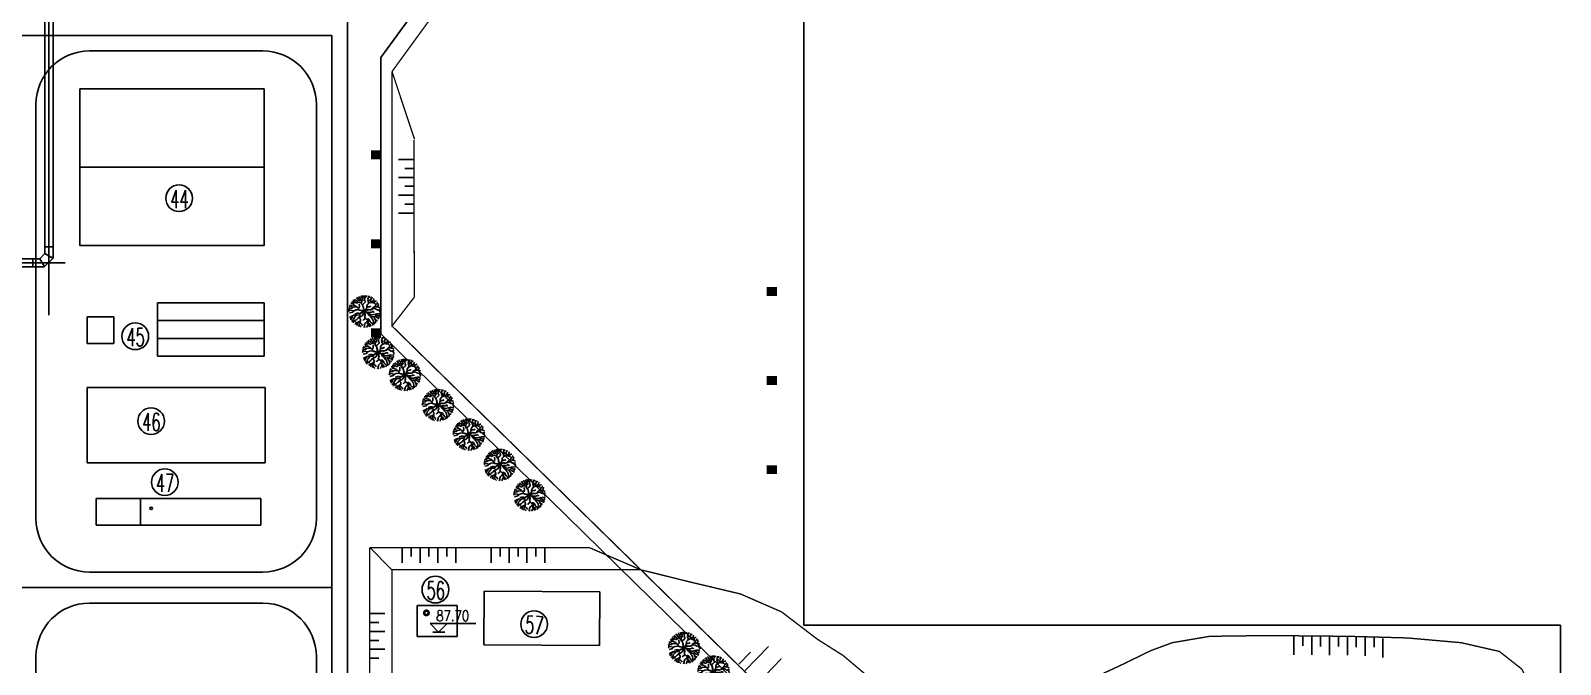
# Model space of a CAD drawing. Extents: x 532522 to 2902776, y -101917278 to 111238625.
# Drawn here: x 2902098.2 to 2902441.9, y 2549248.1 to 2549390.4 of the extents above; entities that cross this region are included whole.
import ezdxf
from ezdxf.enums import TextEntityAlignment as Align

# ---------------------------------------------------------------- set-up
doc = ezdxf.new("R2010")
doc.units = 0
doc.header["$LTSCALE"] = 1000
doc.header["$MEASUREMENT"] = 0
doc.linetypes.add('DASHDOT', pattern=[1, 0.5, -0.25, 0, -0.25])
for name, color, linetype in [('1', 7, 'CONTINUOUS'), ('34', 7, 'CONTINUOUS'), ('NEW字', 2, 'CONTINUOUS'), ('NEW编号', 2, 'CONTINUOUS'), ('征地红线', 20, 'CONTINUOUS'), ('水工循环水管沟', 6, 'CONTINUOUS'), ('边坡', 3, 'CONTINUOUS'), ('道路', 5, 'CONTINUOUS')]:
    doc.layers.add(name, color=color, linetype=linetype)
doc.styles.add('_COMPLEX', font='COMPLEX.shx', dxfattribs={"width": 0.6})
doc.styles.add('DIM_FONT', font='SIMPLEX.shx', dxfattribs={"width": 0.8})

# ---------------------------------------------------------------- blocks, each defined once
blk = doc.blocks.new('VEGTRE')
at = {"layer": '34', "color": 95, "linetype": 'Continuous'}
for p, q in [((-8.528, 0.012), (-9.251, 0.386)), ((3.566, -7.88), (3.93, -8.367)), ((0.118, -8.826), (0.14, -9.251))]:
    blk.add_line(p, q, dxfattribs=at)
for points in [[(0.749, 8.303), (0.417, 8.867), (0.067, 9.236)], [(0.754, 9.176), (0.786, 8.248), (0.421, 5.99), (0.879, 5.048), (1.021, 3.397), (1.745, 3.549), (2.297, 4.056), (2.627, 4.528), (2.402, 6.574), (1.892, 7.12), (1.776, 8.509), (1.535, 8.749), (1.489, 9.113)], [(1.776, 8.509), (2.094, 8.662), (2.303, 8.938)], [(3.186, 7.925), (2.785, 8.597), (2.653, 8.841)], [(-5.072, -1.937), (-5.316, -1.81), (-5.788, -1.573), (-6.291, -1.097), (-6.762, -0.477), (-7.144, -0.179), (-7.677, -0.092), (-8.21, -0.003), (-9.26, 0.048)], [(-2.826, 2.118), (-3.087, 2.39), (-3.441, 2.687), (-3.737, 2.687), (-4.003, 2.656), (-4.241, 2.538), (-4.446, 2.391), (-5.01, 2.243), (-5.306, 2.273), (-5.778, 2.451), (-6.162, 2.631), (-6.487, 2.807), (-6.99, 3.043), (-7.521, 3.161), (-7.788, 2.985), (-8.085, 2.779), (-8.47, 2.513), (-9.051, 1.949)], [(-7.644, 3.079), (-7.906, 3.251), (-8.291, 3.34), (-8.579, 3.473)], [(-6.774, 2.944), (-6.814, 2.364), (-7.2, 1.771), (-7.88, 1.359), (-8.262, 1.156)], [(-6.48, 4.13), (-6.809, 4.197), (-7.373, 4.169), (-7.785, 4.256), (-8.041, 4.579)], [(-5.516, 2.354), (-5.718, 2.925), (-6.014, 3.369), (-6.482, 4.138), (-6.364, 4.405), (-6.573, 4.79), (-7.162, 5.174), (-7.426, 5.518)], [(-4.4, 6.349), (-5.149, 6.149), (-5.738, 6.297), (-6.573, 6.509)], [(-2.28, 1.166), (-2.28, 1.166), (-2.588, 1.561), (-2.851, 2.005), (-2.762, 2.39), (-2.79, 2.715), (-3.321, 3.217), (-3.913, 3.602), (-4.236, 3.99), (-4.562, 4.344), (-4.855, 4.817), (-5.062, 5.113), (-5.651, 5.497), (-6.065, 5.795)], [(-2.046, 4.279), (-2.4, 4.964), (-3.287, 5.585), (-3.964, 6.236), (-4.882, 6.473), (-5.323, 6.918), (-5.978, 7.056)], [(-5.323, 6.918), (-5.362, 7.246), (-5.46, 7.463)], [(-3.964, -0.615), (-4.554, 0.443), (-5.236, 0.966)], [(-2.195, 6.115), (-2.574, 6.648), (-3.106, 7.036), (-3.4, 7.185), (-3.962, 7.479), (-4.61, 7.805), (-4.773, 7.915)], [(-3.752, 7.369), (-3.99, 8.041), (-3.988, 8.338)], [(-2.021, 2.95), (-2.046, 4.279), (-2.195, 6.115), (-2.229, 6.518), (-2.46, 6.863), (-3.385, 8.6)], [(-2.528, -0.28), (-2.003, -0.333), (-1.532, -0.287), (-1.009, -0.157), (-0.532, 0.043), (-0.487, 0.128), (-0.547, 0.195), (-1.308, 0.535), (-1.732, 0.759), (-2.28, 1.166)], [(-1.836, 0.836), (-1.532, 0.733), (-1.116, 0.535), (-0.728, 0.366), (-0.39, 0.222), (-0.308, 0.227), (-0.28, 0.318), (-0.409, 0.672), (-0.636, 1.292), (-0.851, 1.797), (-0.99, 2.038), (-1.383, 2.386), (-2.021, 2.95)], [(-1.496, 2.487), (-1.121, 2.253), (-0.85, 2.084), (-0.631, 1.636), (-0.436, 1.202), (-0.25, 0.662), (-0.137, 0.338), (-0.082, 0.263), (0.005, 0.289), (0.087, 0.499), (0.217, 0.862), (0.39, 1.333), (0.535, 1.913), (0.667, 2.463), (0.776, 2.867), (0.944, 3.145)], [(-1.333, 2.385), (-1.014, 3.395), (-1.014, 4.191), (-1.128, 4.636), (-1.306, 5.585)], [(0.397, 6.077), (-0.091, 6.602), (-0.424, 6.73), (-0.829, 8.612)], [(1.021, 3.397), (0.781, 2.621), (0.631, 1.971), (0.446, 1.246), (0.217, 0.503), (0.181, 0.39), (0.227, 0.262), (0.33, 0.248), (0.841, 0.426), (1.405, 0.538), (2.063, 0.638), (2.492, 0.733), (2.858, 0.774)], [(3.063, 0.843), (2.672, 0.708), (2.15, 0.579), (1.579, 0.487), (1.012, 0.402), (0.627, 0.217), (0.272, 0.046), (0.227, -0.01), (0.325, -0.138), (0.631, -0.385), (1.205, -0.844), (1.463, -1.024), (1.971, -1.188)], [(1.682, 3.535), (2.169, 3.304), (2.692, 2.851), (4.438, 2.986)], [(2.4, 6.569), (2.605, 7.267), (2.93, 7.679), (3.581, 8.303), (3.658, 8.472)], [(2.626, 4.535), (3.13, 4.899), (3.487, 5.697), (3.694, 6.082), (4.2, 6.525)], [(3.063, 0.843), (3.328, 0.935), (3.95, 1.438), (4.453, 1.703), (5.191, 1.733), (5.991, 1.467), (6.227, 1.436), (6.494, 1.703), (6.82, 2.174), (7.145, 2.617), (7.503, 2.795), (8.005, 3.031), (8.622, 3.282)], [(3.581, 1.14), (4.067, 0.995), (4.569, 0.431), (4.892, -0.014), (5.277, -0.369), (5.689, -0.487), (6.222, -0.251), (6.549, -0.162), (7.318, -0.075), (7.703, -0.106), (8.205, -0.578), (8.704, -1.142), (9.144, -1.244)], [(3.694, 6.082), (3.694, 6.585), (3.817, 7.533)], [(4.535, 1.708), (5.166, 2.212), (5.405, 2.749), (5.458, 3.195), (5.405, 3.713), (4.846, 4.231), (4.892, 4.745), (5.303, 5.581), (5.602, 7.304)], [(5.303, 5.581), (5.202, 5.697), (4.995, 6.082), (4.79, 6.494), (4.73, 7.087), (4.699, 7.94)], [(5.405, 3.715), (5.79, 4.156), (6.145, 4.662), (6.412, 4.985), (7.164, 5.812)], [(6.128, 1.448), (6.462, 0.903), (6.966, 1.051), (7.379, 1.315), (7.677, 1.108), (8.027, 0.545), (9.212, 0.508)], [(6.391, 4.959), (6.236, 5.518), (6.236, 5.725), (6.395, 6.648)], [(6.436, 1.643), (6.438, 3.318), (6.576, 3.653), (7.149, 4.036), (7.438, 4.497), (7.838, 4.863)], [(7.15, 4.038), (7.415, 3.92), (7.622, 3.862), (8.115, 4.385)], [(7.313, 2.699), (7.617, 2.232), (7.971, 1.997), (8.477, 1.877), (9.005, 2.002)], [(7.607, 1.156), (7.822, 1.138), (8.238, 1.197), (9.109, 1.462)], [(-7.533, -2.133), (-7.918, -1.867), (-8.39, -1.542), (-9.183, -1.21)], [(-3.385, -0.159), (-3.45, -0.154), (-3.774, -0.39), (-4.101, -0.774), (-4.337, -1.041), (-4.516, -1.246), (-4.752, -1.574), (-4.959, -1.839), (-5.168, -2.015), (-5.405, -2.164), (-5.937, -2.133), (-6.203, -2.133), (-6.619, -2.015), (-6.913, -1.957), (-7.178, -1.985), (-7.475, -2.075), (-7.713, -2.311), (-7.978, -2.46), (-8.333, -2.696), (-8.744, -3.056)], [(-6.979, -1.964), (-6.973, -2.342), (-7.031, -2.636), (-7.27, -3.021), (-7.773, -3.287), (-8.159, -3.523), (-8.431, -3.836)], [(-7.467, -4.788), (-7.696, -4.588), (-8.154, -4.393)], [(-4.544, -1.287), (-4.398, -1.839), (-4.429, -2.313), (-4.667, -2.757), (-5.318, -3.111), (-5.88, -3.318), (-6.326, -3.644), (-6.8, -4.147), (-7.126, -4.528), (-7.364, -4.768), (-7.882, -4.867)], [(-5.373, -7.544), (-4.773, -6.301), (-4.157, -5.926), (-3.485, -5.583), (-3.097, -5.157), (-2.957, -4.362), (-2.723, -3.472), (-3.477, -3.759), (-4.239, -4.508), (-5.019, -4.947), (-6.152, -5.144), (-6.579, -5.092), (-7.516, -5.415)], [(-6.154, -5.144), (-6.419, -5.388), (-6.862, -5.537), (-7.209, -5.815)], [(-4.773, -6.301), (-5.475, -6.544), (-6.005, -6.426), (-6.809, -6.28)], [(-3.675, -7.646), (-4, -8.051), (-4.462, -8.113)], [(-3.097, -5.157), (-2.87, -5.896), (-2.783, -6.162), (-3.316, -6.841), (-3.614, -7.403), (-3.703, -7.757), (-3.526, -8.173), (-3.497, -8.573)], [(-2.462, -3.179), (-2.137, -2.583), (-1.759, -2.28), (-1.347, -1.979), (-0.903, -1.67), (-0.496, -1.229), (-0.344, -0.944), (-0.215, -0.239), (-0.255, -0.128), (-0.359, -0.106), (-0.985, -0.282), (-1.626, -0.421), (-1.896, -0.446), (-2.446, -0.297), (-2.923, -0.203), (-3.385, -0.159)], [(-2.456, -8.492), (-2.67, -8.706), (-2.846, -8.81)], [(1.2, -4.123), (0.961, -3.593), (0.913, -3.108), (0.897, -2.942), (0.997, -2.662), (1.092, -2.21), (0.831, -1.764), (0.703, -1.215), (0.494, -0.85), (0.212, -0.451), (0.109, -0.39), (0.005, -0.414), (-0.07, -0.533), (-0.188, -1.003), (-0.224, -1.147), (-0.641, -1.614), (-0.865, -1.855), (-1.516, -2.27), (-2.173, -2.856), (-2.723, -3.472)], [(-1.538, -6.27), (-2.044, -6.574), (-2.251, -7.198), (-2.549, -7.67), (-2.579, -8.113), (-2.521, -8.379), (-2.316, -8.733), (-2.277, -8.973)], [(-1.516, -2.27), (-1.195, -2.785), (-1.891, -3.706), (-1.81, -5.097), (-1.538, -6.27), (-1.277, -7.256), (-1.383, -8.903), (-1.521, -9.106)], [(1.041, -8.544), (0.436, -8.59), (0.079, -8.856), (-0.393, -9.062), (-0.711, -9.226)], [(-0.641, -1.614), (-0.465, -2.169), (-0.497, -3.026), (-0.439, -3.619), (-0.352, -4.121), (-0.147, -4.685), (-0.354, -5.393), (-0.503, -5.629)], [(-0.179, -4.798), (-0.06, -4.862), (0.297, -5.039)], [(2.289, -1.251), (1.369, -1.07), (0.949, -0.757), (0.272, -0.338), (0.525, -0.728), (0.745, -1.07), (0.821, -1.393), (0.979, -1.87), (1.191, -2.229), (0.985, -3.046), (1.251, -4.369)], [(1.251, -4.369), (1.333, -4.685), (1.627, -4.952), (1.744, -5.662), (1.535, -6.342), (1.12, -6.993), (0.913, -7.436), (0.851, -8.029), (1.145, -8.826), (1.335, -9.154)], [(1.263, -4.424), (1.868, -4.687), (2.81, -5.721), (2.749, -6.195), (2.682, -7.19), (2.651, -7.523), (2.497, -8.152), (2.115, -9.003)], [(2.289, -1.251), (3.273, -1.369), (3.718, -1.47), (4.297, -1.908), (4.509, -2.215), (4.892, -2.778), (5.333, -3.788), (6.144, -5.178), (5.853, -5.723), (5.997, -6.562), (6.022, -7.009)], [(2.289, -1.251), (2.622, -1.988), (2.668, -2.896), (3.077, -3.598)], [(2.682, -7.164), (3.128, -7.675), (3.544, -7.882), (4.135, -7.851), (4.62, -8.005)], [(2.749, -6.195), (3.569, -6.393), (4.232, -6.769), (4.728, -7.321), (4.964, -7.379), (5.123, -7.651)], [(5.062, -5.236), (4.879, -5.692), (4.463, -6.137)], [(4.509, -2.215), (5.359, -2.379), (5.863, -2.203), (6.366, -1.908), (7.164, -2.383)], [(5.241, -3.574), (5.089, -4.362), (5, -4.954), (5.115, -5.487), (5.232, -6.168)], [(5.333, -3.788), (5.653, -3.624), (6.273, -3.682), (6.894, -3.744), (7.456, -3.773), (7.75, -4.07), (7.93, -4.732)], [(5.964, -2.144), (6.308, -2.441), (6.776, -3.034)], [(6.144, -5.179), (6.595, -5.251), (7.246, -5.46), (7.42, -5.497)], [(6.708, -2.111), (7.077, -1.968), (7.61, -2.147), (8.109, -2.292), (8.918, -2.378)], [(7.605, -3.921), (7.841, -3.892), (8.226, -4.07), (8.258, -4.132)], [(8.046, -2.275), (8.258, -2.65), (8.658, -3.2)], [(8.268, -0.651), (8.617, -0.311), (9.226, -0.229)]]:
    blk.add_lwpolyline(points, dxfattribs=at)

msp = doc.modelspace()

# ---------------------------------------------------------------- linework, layer by layer
at = {"layer": '1', "color": 1, "linetype": 'Continuous'}
for p, q in [((2902200.87, 2549417.37), (2902176.87, 2549384.33)), ((2902176.87, 2549384.33), (2902176.87, 2549322.32)), ((2902176.87, 2549322.32), (2902271.95, 2549229.24))]:
    msp.add_line(p, q, dxfattribs=at)
at = {"layer": '1', "color": 255, "linetype": 'Continuous'}
for p, q in [((2902109.23, 2549377.33), (2902150.65, 2549377.33)), ((2902109.23, 2549359.73), (2902109.23, 2549377.33)), ((2902150.65, 2549377.33), (2902150.65, 2549359.73)), ((2902109.23, 2549359.73), (2902150.65, 2549359.73)), ((2902109.23, 2549342.13), (2902109.23, 2549359.73)), ((2902150.65, 2549359.73), (2902109.23, 2549359.73)), ((2902150.65, 2549359.73), (2902150.65, 2549342.13)), ((2902150.65, 2549342.13), (2902109.23, 2549342.13)), ((2902126.65, 2549329.28), (2902150.65, 2549329.28)), ((2902126.65, 2549325.28), (2902126.65, 2549329.28)), ((2902150.65, 2549329.28), (2902150.65, 2549325.28)), ((2902126.65, 2549325.28), (2902150.65, 2549325.28)), ((2902126.65, 2549321.28), (2902126.65, 2549325.28)), ((2902150.65, 2549325.28), (2902126.65, 2549325.28)), ((2902150.65, 2549325.28), (2902150.65, 2549321.28)), ((2902126.65, 2549321.28), (2902150.65, 2549321.28)), ((2902126.65, 2549317.28), (2902126.65, 2549321.28)), ((2902150.65, 2549321.28), (2902126.65, 2549321.28)), ((2902150.65, 2549321.28), (2902150.65, 2549317.28)), ((2902150.65, 2549317.28), (2902126.65, 2549317.28)), ((2902110.87, 2549293.33), (2902110.87, 2549310.28)), ((2902110.87, 2549310.28), (2902150.87, 2549310.28)), ((2902150.87, 2549310.28), (2902150.87, 2549293.33)), ((2902150.87, 2549293.33), (2902110.87, 2549293.33)), ((2902122.87, 2549285.33), (2902112.87, 2549285.33)), ((2902112.87, 2549285.33), (2902112.87, 2549279.33)), ((2902122.87, 2549279.33), (2902122.87, 2549285.33)), ((2902122.87, 2549279.33), (2902122.87, 2549285.33)), ((2902122.87, 2549285.33), (2902149.87, 2549285.33)), ((2902149.87, 2549285.33), (2902149.87, 2549279.33)), ((2902112.87, 2549279.33), (2902122.87, 2549279.33)), ((2902149.87, 2549279.33), (2902122.87, 2549279.33))]:
    msp.add_line(p, q, dxfattribs=at)
at = {"layer": '1', "color": 255}
for p, q in [((2902110.87, 2549326.11), (2902116.87, 2549326.11)), ((2902110.87, 2549320.11), (2902110.87, 2549326.11)), ((2902116.87, 2549326.11), (2902116.87, 2549320.11)), ((2902116.87, 2549320.11), (2902110.87, 2549320.11)), ((2902200.09, 2549264.51), (2902200.02, 2549252.51)), ((2902226.09, 2549264.36), (2902200.09, 2549264.51)), ((2902226.02, 2549252.36), (2902226.09, 2549264.36)), ((2902185.03, 2549254.33), (2902185.03, 2549261.33)), ((2902185.03, 2549261.33), (2902194.03, 2549261.33)), ((2902194.03, 2549261.33), (2902194.03, 2549254.33)), ((2902194.03, 2549254.33), (2902185.03, 2549254.33)), ((2902200.02, 2549252.51), (2902226.02, 2549252.36))]:
    msp.add_line(p, q, dxfattribs=at)
at = {"layer": '1', "color": 1, "linetype": 'Continuous', "const_width": 2}
for points in [[(2902174.62, 2549362.53), (2902176.87, 2549362.53)], [(2902174.62, 2549342.53), (2902176.87, 2549342.53)], [(2902265.85, 2549331.81), (2902263.6, 2549331.81)], [(2902174.62, 2549322.53), (2902176.87, 2549322.53)], [(2902265.85, 2549311.81), (2902263.6, 2549311.81)], [(2902265.85, 2549291.81), (2902263.6, 2549291.81)]]:
    msp.add_lwpolyline(points, dxfattribs=at)
at = {"layer": '1', "color": 255, "linetype": 'Continuous', "const_width": 1}
msp.add_lwpolyline([(2902186.81, 2549259.65, -1), (2902187.39, 2549259.65, -1)], format="xyb", close=True, dxfattribs=at)
at = {"layer": '1', "color": 255, "linetype": 'Continuous'}
for start, end in [(360, 180), (180, 360)]:
    msp.add_arc((2902125.26, 2549283.13), 0.291, start, end, dxfattribs=at)
at = {"layer": 'NEW字', "color": 255}
for p, q in [((2902187.91, 2549257.28), (2902191.75, 2549257.28)), ((2902189.83, 2549255.36), (2902187.91, 2549257.28)), ((2902189.83, 2549257.28), (2902198.21, 2549257.28)), ((2902191.75, 2549257.28), (2902189.83, 2549255.36)), ((2902188.55, 2549255.36), (2902191.21, 2549255.36))]:
    msp.add_line(p, q, dxfattribs=at)
at = {"layer": 'NEW编号', "color": 255}
for centre in [(2902131.53, 2549352.76), (2902121.68, 2549321.76), (2902125.24, 2549302.71), (2902128.32, 2549289), (2902189.12, 2549264.88), (2902211.3, 2549257.12)]:
    msp.add_circle(centre, 3, dxfattribs=at)
at = {"layer": '征地红线', "color": 20}
for p, q in [((2902271.93, 2549256.86), (2902271.93, 2549426.64)), ((2902271.93, 2549256.86), (2902271.93, 2549426.64)), ((2902441.93, 2549256.86), (2902271.93, 2549256.86)), ((2902441.93, 2549256.86), (2902271.93, 2549256.86)), ((2902441.93, 2549256.86), (2902271.93, 2549256.86)), ((2902441.93, 2548890.15), (2902441.93, 2549256.86)), ((2902441.93, 2548890.15), (2902441.93, 2549256.86))]:
    msp.add_line(p, q, dxfattribs=at)
at = {"layer": '水工循环水管沟', "color": 255, "linetype": 'Continuous'}
for p, q in [((2902101.37, 2549340.33), (2902101.38, 2549474.55)), ((2902103.21, 2549339.32), (2902103.22, 2549473.82)), ((2902101.37, 2549341.86), (2902103.21, 2549341.86)), ((2902098.69, 2549339.17), (2902098.69, 2549337.35)), ((2902100.27, 2549339.17), (2902101.37, 2549340.33)), ((2902100.27, 2549339.17), (2902101.3, 2549337.41)), ((2902101.24, 2549337.35), (2902103.21, 2549339.32)), ((2902101.37, 2549340.33), (2902103.18, 2549339.3))]:
    msp.add_line(p, q, dxfattribs=at)
at = {"layer": '水工循环水管沟', "color": 255, "linetype": 'DASHDOT', "ltscale": 0.5}
msp.add_line((2902102.29, 2549473.24), (2902102.29, 2549326.54), dxfattribs=at)
at = {"layer": '水工循环水管沟', "color": 9, "linetype": 'DASHDOT', "ltscale": 0.5}
msp.add_line((2902030.46, 2549338.26), (2902105.89, 2549338.26), dxfattribs=at)
at = {"layer": '水工循环水管沟', "color": 9, "linetype": 'Continuous'}
for p, q in [((2902032.37, 2549339.17), (2902100.27, 2549339.17)), ((2902033.32, 2549337.35), (2902101.24, 2549337.35))]:
    msp.add_line(p, q, dxfattribs=at)
at = {"layer": '边坡', "color": 3}
for p, q in [((2902184.25, 2549361.44), (2902180.84, 2549361.44)), ((2902184.25, 2549359.44), (2902182.24, 2549359.44)), ((2902184.25, 2549357.44), (2902180.84, 2549357.44)), ((2902184.25, 2549355.44), (2902182.24, 2549355.44)), ((2902184.25, 2549353.44), (2902180.84, 2549353.44)), ((2902184.25, 2549349.44), (2902180.84, 2549349.44)), ((2902184.25, 2549351.44), (2902182.24, 2549351.44)), ((2902174.37, 2549274.33), (2902179.37, 2549269.33)), ((2902181.68, 2549274.33), (2902181.68, 2549270.92)), ((2902183.68, 2549274.33), (2902183.68, 2549272.31)), ((2902185.68, 2549274.33), (2902185.68, 2549270.92)), ((2902187.68, 2549274.33), (2902187.68, 2549272.31)), ((2902189.68, 2549274.33), (2902189.68, 2549270.92)), ((2902191.68, 2549274.33), (2902191.68, 2549272.31)), ((2902193.68, 2549274.33), (2902193.68, 2549270.92)), ((2902201.69, 2549274.33), (2902201.69, 2549270.92)), ((2902203.69, 2549274.33), (2902203.69, 2549272.31)), ((2902205.69, 2549274.33), (2902205.69, 2549270.92)), ((2902207.69, 2549274.33), (2902207.69, 2549272.31)), ((2902209.69, 2549274.33), (2902209.69, 2549270.92)), ((2902211.69, 2549274.33), (2902211.69, 2549272.31)), ((2902213.69, 2549274.33), (2902213.69, 2549270.92)), ((2902174.37, 2549259.49), (2902177.79, 2549259.49)), ((2902174.37, 2549257.49), (2902176.39, 2549257.49)), ((2902174.37, 2549255.49), (2902177.79, 2549255.49)), ((2902174.37, 2549253.49), (2902176.39, 2549253.49)), ((2902382.05, 2549254.47), (2902382.05, 2549250.21)), ((2902384.05, 2549254.47), (2902384.05, 2549252.22)), ((2902386.05, 2549254.47), (2902386.05, 2549250.21)), ((2902388.05, 2549254.4), (2902388.05, 2549252.14)), ((2902390.05, 2549254.4), (2902390.05, 2549250.14)), ((2902392.05, 2549254.4), (2902392.05, 2549252.14)), ((2902394.05, 2549254.4), (2902394.05, 2549250.14)), ((2902396.05, 2549254.24), (2902396.05, 2549251.98)), ((2902398.05, 2549254.24), (2902398.05, 2549249.98)), ((2902400.05, 2549254.24), (2902400.05, 2549251.98)), ((2902402.04, 2549253.89), (2902402.04, 2549249.63)), ((2902174.37, 2549251.49), (2902177.79, 2549251.49)), ((2902174.37, 2549249.49), (2902176.39, 2549249.49)), ((2902257.3, 2549248.13), (2902259.9, 2549250.83)), ((2902258.74, 2549246.74), (2902263.94, 2549252.14)), ((2902261.62, 2549243.97), (2902266.82, 2549249.37))]:
    msp.add_line(p, q, dxfattribs=at)
at = {"layer": '边坡', "color": 3, "linetype": 'Continuous', "const_width": 0.3, "flags": 128}
for points in [[(2902203.88, 2549414.83), (2902179.37, 2549381.2)], [(2902179.37, 2549381.2), (2902179.37, 2549324.07)], [(2902179.38, 2549381.2), (2902184.43, 2549365.99)], [(2902184.36, 2549330.5), (2902184.33, 2549365.86)], [(2902179.27, 2549323.94), (2902184.36, 2549330.5)], [(2902235.29, 2549269.33), (2902246.36, 2549266.59), (2902257.69, 2549263.9), (2902266.91, 2549259.88), (2902274.97, 2549253.73), (2902280.73, 2549250.09), (2902288.03, 2549243.95), (2902292.83, 2549239.53), (2902298.4, 2549235.5), (2902302.05, 2549234.16)], [(2902301.95, 2549234.18), (2902307.48, 2549235.8), (2902318.03, 2549238.13), (2902323.04, 2549239.2), (2902328.23, 2549240.99), (2902335.56, 2549244.38), (2902342.9, 2549247.78), (2902349.87, 2549251.17), (2902354.7, 2549252.96), (2902363.11, 2549254.39), (2902376.34, 2549254.57), (2902394.41, 2549254.39), (2902407.46, 2549254.03), (2902419.63, 2549252.96), (2902428.21, 2549251), (2902433.22, 2549247.06), (2902436.08, 2549241.34), (2902438.23, 2549234.2), (2902439.49, 2549226.62), (2902439.85, 2549220.01)]]:
    msp.add_lwpolyline(points, dxfattribs=at)
at = {"layer": '边坡', "color": 3, "linetype": 'Continuous', "const_width": 0.3}
msp.add_lwpolyline([(2902179.37, 2549324.07), (2902271.13, 2549234.24)], dxfattribs=at)
at = {"layer": '边坡', "color": 3, "const_width": 0.3, "flags": 128}
for points in [[(2902223.66, 2549274.33), (2902174.37, 2549274.33)], [(2902174.37, 2549274.33), (2902174.37, 2549020.33)], [(2902223.66, 2549274.33), (2902235.29, 2549269.33)], [(2902179.37, 2549269.33), (2902179.37, 2549020.33)], [(2902235.29, 2549269.33), (2902179.37, 2549269.33)]]:
    msp.add_lwpolyline(points, dxfattribs=at)
at = {"layer": '道路', "color": 255}
for p, q in [((2902169.37, 2549392.83), (2902169.37, 2549211.83)), ((2902111.37, 2549385.83), (2902150.37, 2549385.83)), ((2902099.37, 2549373.85), (2902099.37, 2549347.83)), ((2902162.37, 2549373.83), (2902162.37, 2549347.83)), ((2902099.37, 2549347.83), (2902099.37, 2549280.83)), ((2902162.37, 2549347.83), (2902162.37, 2549280.83)), ((2902111.37, 2549268.83), (2902150.37, 2549268.83)), ((2902111.37, 2549261.83), (2902150.37, 2549261.83)), ((2902099.37, 2549249.83), (2902099.37, 2549146.83)), ((2902162.37, 2549249.9), (2902162.37, 2549209.08))]:
    msp.add_line(p, q, dxfattribs=at)
at = {"layer": '道路', "color": 4, "linetype": 'DASHDOT', "ltscale": 2}
for p, q in [((2902095.87, 2549389.33), (2902165.87, 2549389.33)), ((2902165.87, 2549389.33), (2902165.87, 2549199.33)), ((2901870.87, 2549265.34), (2902165.87, 2549265.33))]:
    msp.add_line(p, q, dxfattribs=at)
at = {"layer": '道路', "color": 255}
for centre, start, end in [((2902111.37, 2549373.83), 90, 180), ((2902150.37, 2549373.83), 360, 90), ((2902111.37, 2549280.83), 180, 270), ((2902150.37, 2549280.83), 270, 360), ((2902111.37, 2549249.83), 90, 180), ((2902150.37, 2549249.83), 360, 90)]:
    msp.add_arc(centre, 12, start, end, dxfattribs=at)

# ---------------------------------------------------------------- block references
at = {"layer": '34', "color": 95, "linetype": 'Continuous', "xscale": 0.3900013038538194, "yscale": 0.3900013038538194, "rotation": 90.00003464162717}
for p in [(2902173.19, 2549327.33), (2902176.28, 2549318.09), (2902182.26, 2549313.09), (2902189.69, 2549306.31), (2902196.63, 2549299.7), (2902203.58, 2549292.92), (2902210.26, 2549286.07), (2902245, 2549251.79), (2902251.63, 2549246.47)]:
    msp.add_blockref('VEGTRE', p, dxfattribs=at)

# ---------------------------------------------------------------- texts
at = {"layer": 'NEW字', "color": 255, "style": 'DIM_FONT', "width": 0.8}
msp.add_text('87.70', height=2.4, rotation=0, dxfattribs=at).set_placement((2902193.01, 2549259), align=Align.MIDDLE)
at = {"layer": 'NEW编号', "color": 255, "style": '_COMPLEX', "width": 0.6}
for s, rotation, p in [('44', 0, (2902129.55, 2549350.55)), ('45', 0, (2902119.7, 2549319.55)), ('46', 0, (2902123.26, 2549300.51)), ('47', 0, (2902126.34, 2549286.8)), ('56', 0, (2902187.14, 2549262.67)), ('57', 355.8921, (2902209.17, 2549255.07))]:
    msp.add_text(s, height=4, rotation=rotation, dxfattribs=at).set_placement(p)

doc.saveas('drawing.dxf')
